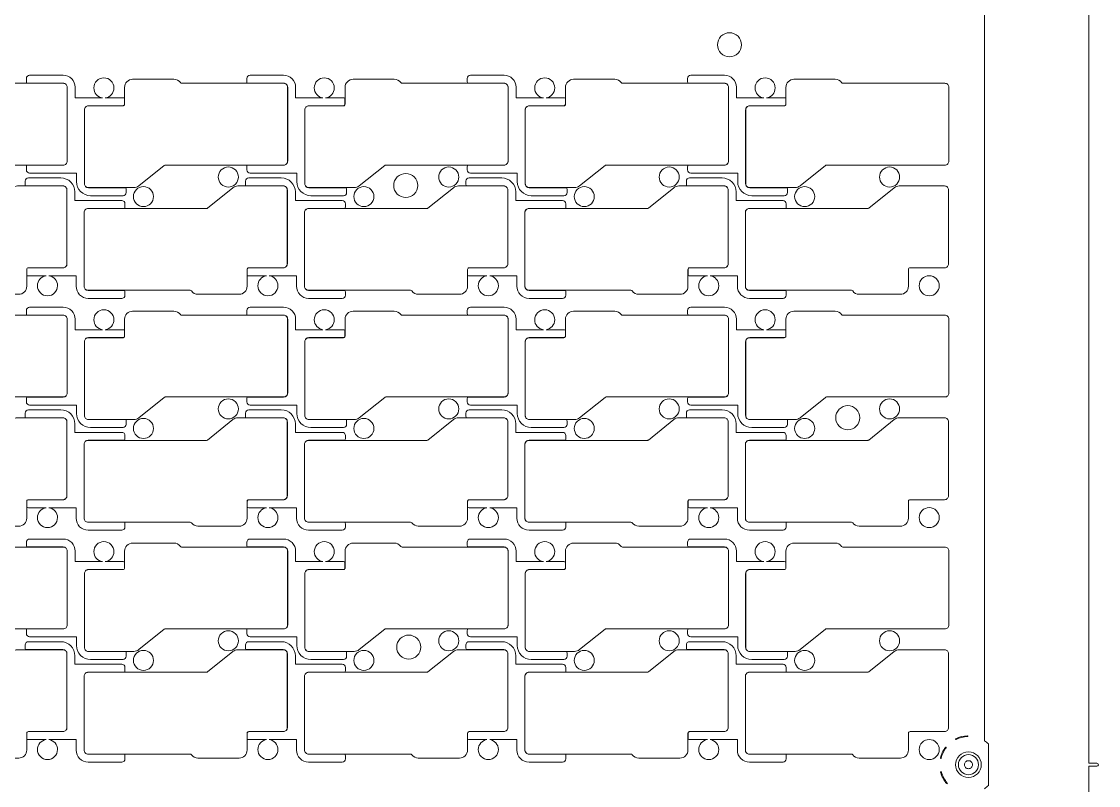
# Model space of a CAD drawing. Extents: x 2541 to 3941, y 2348 to 3338.
# Drawn here: x 3204.6 to 3338.8, y 2906.4 to 3001.7 of the extents above; entities that cross this region are included whole.
import ezdxf

# ---------------------------------------------------------------- set-up
doc = ezdxf.new("R2010")
doc.units = 0
doc.layers.get('0').update_dxf_attribs({"lineweight": 0})

msp = doc.modelspace()

# ---------------------------------------------------------------- linework, layer by layer
at = {"linetype": 'Continuous'}
for points in [[(3324.60194, 2906.01809, 0.044688), (3325.10194, 2906.42105), (3325.10194, 2911.60178, 0.044688), (3324.60194, 2912.00474), (3324.60194, 3056.01809, 0.044688), (3325.10194, 3056.42105), (3325.10194, 3061.60178, 0.044688), (3324.60194, 3062.00474), (3324.60194, 3069.01142), (3324.60194, 3107.51142), (3203.75143, 3107.51142, -0.249514), (3201.10194, 3102.53548), (3201.10194, 3094.11142), (3194.10194, 3094.11142), (3194.10194, 3102.75036, -0.233276), (3191.75143, 3107.51142), (3070.60194, 3107.51142), (3070.60194, 3084.01142)], [(3337.60194, 3107.51142), (3337.60194, 2909.21142), (3338.60194, 2909.21142, -1), (3338.60194, 2908.81142), (3337.60194, 2908.81142), (3337.60194, 2708.51142), (3335.65194, 2708.51142), (3335.65194, 2699.51142), (3337.60194, 2699.51142), (3337.60194, 2684.21142), (3338.60194, 2684.21142, -1), (3338.60194, 2683.81142), (3337.60194, 2683.81142), (3337.60194, 2667.51142), (3324.60194, 2667.51142)], [(3205.19552, 2983.16142), (3205.19552, 2983.56142, -0.124386), (3205.24352, 2983.75142), (3209.78041, 2983.75142, 0.414365), (3210.29028, 2984.26155), (3210.29028, 2993.46142, 0.414366), (3209.78041, 2993.97155), (3205.24352, 2993.97155, -0.124392), (3205.19552, 2994.16155), (3205.19552, 2994.56155, -0.414218), (3205.59552, 2994.96155), (3209.78041, 2994.96155, -0.414364), (3211.28028, 2993.46091), (3211.28028, 2992.15155), (3214.68174, 2992.15155)], [(3214.68174, 2992.15155, -0.375312), (3213.59909, 2993.39073, -0.414215), (3214.84959, 2994.64123, -0.414215), (3216.10009, 2993.39073, -0.375311), (3215.01743, 2992.15155)], [(3232.66552, 2983.16142), (3232.66552, 2983.56142, -0.124386), (3232.71352, 2983.75142), (3237.25041, 2983.75142, 0.414365), (3237.76028, 2984.26155), (3237.76028, 2993.46142, 0.414366), (3237.25041, 2993.97155), (3232.71352, 2993.97155, -0.124392), (3232.66552, 2994.16155), (3232.66552, 2994.56155, -0.414218), (3233.06552, 2994.96155), (3237.25041, 2994.96155, -0.414364), (3238.75028, 2993.46091), (3238.75028, 2992.15155), (3242.15174, 2992.15155)], [(3242.15174, 2992.15155, -0.375312), (3241.06909, 2993.39073, -0.414215), (3242.31959, 2994.64123, -0.414215), (3243.57009, 2993.39073, -0.375311), (3242.48743, 2992.15155)], [(3260.13552, 2983.16142), (3260.13552, 2983.56142, -0.124386), (3260.18352, 2983.75142), (3264.72041, 2983.75142, 0.414365), (3265.23028, 2984.26155), (3265.23028, 2993.46142, 0.414366), (3264.72041, 2993.97155), (3260.18352, 2993.97155, -0.124392), (3260.13552, 2994.16155), (3260.13552, 2994.56155, -0.414218), (3260.53552, 2994.96155), (3264.72041, 2994.96155, -0.414364), (3266.22028, 2993.46091), (3266.22028, 2992.15155), (3269.62174, 2992.15155)], [(3269.62174, 2992.15155, -0.375312), (3268.53909, 2993.39073, -0.414215), (3269.78959, 2994.64123, -0.414215), (3271.04009, 2993.39073, -0.375311), (3269.95743, 2992.15155)], [(3287.60552, 2983.16142), (3287.60552, 2983.56142, -0.124386), (3287.65352, 2983.75142), (3292.19041, 2983.75142, 0.414365), (3292.70028, 2984.26155), (3292.70028, 2993.46142, 0.414366), (3292.19041, 2993.97155), (3287.65352, 2993.97155, -0.124392), (3287.60552, 2994.16155), (3287.60552, 2994.56155, -0.414218), (3288.00552, 2994.96155), (3292.19041, 2994.96155, -0.414364), (3293.69028, 2993.46091), (3293.69028, 2992.15155), (3297.09174, 2992.15155)], [(3297.09174, 2992.15155, -0.375312), (3296.00909, 2993.39073, -0.414215), (3297.25959, 2994.64123, -0.414215), (3298.51009, 2993.39073, -0.375311), (3297.42743, 2992.15155)], [(3215.01743, 2992.15155), (3217.23739, 2992.15155, -0.124388), (3217.42739, 2992.10354), (3217.42739, 2991.35155, -0.414224), (3217.23739, 2991.16155), (3212.93042, 2991.16155, 0.414218), (3212.42029, 2990.65142), (3212.42029, 2981.45154, 0.414217), (3212.93042, 2980.94142), (3217.58939, 2980.94142, -0.124388), (3217.63739, 2980.75142), (3217.63739, 2980.35142, -0.414218), (3217.23739, 2979.95142), (3213.18029, 2979.95142, -0.414215), (3211.43029, 2981.70142), (3211.43029, 2982.76142), (3205.59552, 2982.76142, -0.414218), (3205.19552, 2983.16142)], [(3242.48743, 2992.15155), (3244.70739, 2992.15155, -0.124388), (3244.89739, 2992.10354), (3244.89739, 2991.35155, -0.414224), (3244.70739, 2991.16155), (3240.40042, 2991.16155, 0.414218), (3239.89029, 2990.65142), (3239.89029, 2981.45154, 0.414217), (3240.40042, 2980.94142), (3245.05939, 2980.94142, -0.124388), (3245.10739, 2980.75142), (3245.10739, 2980.35142, -0.414218), (3244.70739, 2979.95142), (3240.65029, 2979.95142, -0.414215), (3238.90029, 2981.70142), (3238.90029, 2982.76142), (3233.06552, 2982.76142, -0.414218), (3232.66552, 2983.16142)], [(3269.95743, 2992.15155), (3272.17739, 2992.15155, -0.124388), (3272.36739, 2992.10354), (3272.36739, 2991.35155, -0.414224), (3272.17739, 2991.16155), (3267.87042, 2991.16155, 0.414218), (3267.36029, 2990.65142), (3267.36029, 2981.45154, 0.414217), (3267.87042, 2980.94142), (3272.52939, 2980.94142, -0.124388), (3272.57739, 2980.75142), (3272.57739, 2980.35142, -0.414218), (3272.17739, 2979.95142), (3268.12029, 2979.95142, -0.414215), (3266.37029, 2981.70142), (3266.37029, 2982.76142), (3260.53552, 2982.76142, -0.414218), (3260.13552, 2983.16142)], [(3297.42743, 2992.15155), (3299.64739, 2992.15155, -0.124388), (3299.83739, 2992.10354), (3299.83739, 2991.35155, -0.414224), (3299.64739, 2991.16155), (3295.34042, 2991.16155, 0.414218), (3294.83029, 2990.65142), (3294.83029, 2981.45154, 0.414217), (3295.34042, 2980.94142), (3299.99939, 2980.94142, -0.124388), (3300.04739, 2980.75142), (3300.04739, 2980.35142, -0.414218), (3299.64739, 2979.95142), (3295.59029, 2979.95142, -0.414215), (3293.84029, 2981.70142), (3293.84029, 2982.76142), (3288.00552, 2982.76142, -0.414218), (3287.60552, 2983.16142)], [(3205.03648, 2981.36142), (3205.03648, 2981.76142, -0.414218), (3205.43648, 2982.16142), (3209.49358, 2982.16142, -0.414215), (3211.24358, 2980.41142), (3211.24358, 2979.35142), (3217.07836, 2979.35142, -0.414218), (3217.47836, 2978.95142), (3217.47836, 2978.55142, -0.124388), (3217.43035, 2978.36142), (3212.89346, 2978.36142, 0.414365), (3212.38359, 2977.85129), (3212.38359, 2968.65142, 0.414366), (3212.89346, 2968.14128), (3217.43035, 2968.14128, -0.124388), (3217.47836, 2967.95128), (3217.47836, 2967.55128, -0.414218), (3217.07836, 2967.15128), (3212.89346, 2967.15128, -0.414364), (3211.39359, 2968.65192), (3211.39359, 2969.96129), (3207.99213, 2969.96129)], [(3207.65644, 2969.96129), (3205.43648, 2969.96129, -0.124386), (3205.24648, 2970.00929), (3205.24648, 2970.76129, -0.414224), (3205.43648, 2970.95129), (3209.74346, 2970.95129, 0.414218), (3210.25358, 2971.46141), (3210.25358, 2980.66129, 0.414217), (3209.74346, 2981.17142), (3205.08448, 2981.17142, -0.124392), (3205.03648, 2981.36142)], [(3232.50648, 2981.36142), (3232.50648, 2981.76142, -0.414218), (3232.90648, 2982.16142), (3236.96358, 2982.16142, -0.414215), (3238.71358, 2980.41142), (3238.71358, 2979.35142), (3244.54836, 2979.35142, -0.414218), (3244.94836, 2978.95142), (3244.94836, 2978.55142, -0.124388), (3244.90035, 2978.36142), (3240.36346, 2978.36142, 0.414365), (3239.85359, 2977.85129), (3239.85359, 2968.65142, 0.414366), (3240.36346, 2968.14128), (3244.90035, 2968.14128, -0.124388), (3244.94836, 2967.95128), (3244.94836, 2967.55128, -0.414218), (3244.54836, 2967.15128), (3240.36346, 2967.15128, -0.414364), (3238.86359, 2968.65192), (3238.86359, 2969.96129), (3235.46213, 2969.96129)], [(3235.12644, 2969.96129), (3232.90648, 2969.96129, -0.124386), (3232.71648, 2970.00929), (3232.71648, 2970.76129, -0.414224), (3232.90648, 2970.95129), (3237.21346, 2970.95129, 0.414218), (3237.72358, 2971.46141), (3237.72358, 2980.66129, 0.414217), (3237.21346, 2981.17142), (3232.55448, 2981.17142, -0.124392), (3232.50648, 2981.36142)], [(3259.97648, 2981.36142), (3259.97648, 2981.76142, -0.414218), (3260.37648, 2982.16142), (3264.43358, 2982.16142, -0.414215), (3266.18358, 2980.41142), (3266.18358, 2979.35142), (3272.01836, 2979.35142, -0.414218), (3272.41836, 2978.95142), (3272.41836, 2978.55142, -0.124388), (3272.37035, 2978.36142), (3267.83346, 2978.36142, 0.414365), (3267.32359, 2977.85129), (3267.32359, 2968.65142, 0.414366), (3267.83346, 2968.14128), (3272.37035, 2968.14128, -0.124388), (3272.41836, 2967.95128), (3272.41836, 2967.55128, -0.414218), (3272.01836, 2967.15128), (3267.83346, 2967.15128, -0.414364), (3266.33359, 2968.65192), (3266.33359, 2969.96129), (3262.93213, 2969.96129)], [(3262.59644, 2969.96129), (3260.37648, 2969.96129, -0.124386), (3260.18648, 2970.00929), (3260.18648, 2970.76129, -0.414224), (3260.37648, 2970.95129), (3264.68346, 2970.95129, 0.414218), (3265.19358, 2971.46141), (3265.19358, 2980.66129, 0.414217), (3264.68346, 2981.17142), (3260.02448, 2981.17142, -0.124392), (3259.97648, 2981.36142)], [(3287.44648, 2981.36142), (3287.44648, 2981.76142, -0.414218), (3287.84648, 2982.16142), (3291.90358, 2982.16142, -0.414215), (3293.65358, 2980.41142), (3293.65358, 2979.35142), (3299.48836, 2979.35142, -0.414218), (3299.88836, 2978.95142), (3299.88836, 2978.55142, -0.124388), (3299.84035, 2978.36142), (3295.30346, 2978.36142, 0.414365), (3294.79359, 2977.85129), (3294.79359, 2968.65142, 0.414366), (3295.30346, 2968.14128), (3299.84035, 2968.14128, -0.124388), (3299.88836, 2967.95128), (3299.88836, 2967.55128, -0.414218), (3299.48836, 2967.15128), (3295.30346, 2967.15128, -0.414364), (3293.80359, 2968.65192), (3293.80359, 2969.96129), (3290.40213, 2969.96129)], [(3290.06644, 2969.96129), (3287.84648, 2969.96129, -0.124386), (3287.65648, 2970.00929), (3287.65648, 2970.76129, -0.414224), (3287.84648, 2970.95129), (3292.15346, 2970.95129, 0.414218), (3292.66358, 2971.46141), (3292.66358, 2980.66129, 0.414217), (3292.15346, 2981.17142), (3287.49448, 2981.17142, -0.124392), (3287.44648, 2981.36142)], [(3207.99213, 2969.96129, -0.375312), (3209.07479, 2968.7221, -0.414215), (3207.82429, 2967.4716, -0.414215), (3206.57379, 2968.7221, -0.375311), (3207.65644, 2969.96129)], [(3235.46213, 2969.96129, -0.375312), (3236.54479, 2968.7221, -0.414215), (3235.29429, 2967.4716, -0.414215), (3234.04379, 2968.7221, -0.375311), (3235.12644, 2969.96129)], [(3262.93213, 2969.96129, -0.375312), (3264.01479, 2968.7221, -0.414215), (3262.76429, 2967.4716, -0.414215), (3261.51379, 2968.7221, -0.375311), (3262.59644, 2969.96129)], [(3290.40213, 2969.96129, -0.375312), (3291.48479, 2968.7221, -0.414215), (3290.23429, 2967.4716, -0.414215), (3288.98379, 2968.7221, -0.375311), (3290.06644, 2969.96129)], [(3205.19552, 2954.25142), (3205.19552, 2954.65142, -0.124386), (3205.24352, 2954.84142), (3209.78041, 2954.84142, 0.414365), (3210.29028, 2955.35155), (3210.29028, 2964.55142, 0.414366), (3209.78041, 2965.06155), (3205.24352, 2965.06155, -0.124392), (3205.19552, 2965.25155), (3205.19552, 2965.65155, -0.414218), (3205.59552, 2966.05155), (3209.78041, 2966.05155, -0.414364), (3211.28028, 2964.55091), (3211.28028, 2963.24155), (3214.68174, 2963.24155)], [(3214.68174, 2963.24155, -0.375312), (3213.59909, 2964.48073, -0.414215), (3214.84959, 2965.73123, -0.414215), (3216.10009, 2964.48073, -0.375311), (3215.01743, 2963.24155)], [(3232.66552, 2954.25142), (3232.66552, 2954.65142, -0.124386), (3232.71352, 2954.84142), (3237.25041, 2954.84142, 0.414365), (3237.76028, 2955.35155), (3237.76028, 2964.55142, 0.414366), (3237.25041, 2965.06155), (3232.71352, 2965.06155, -0.124392), (3232.66552, 2965.25155), (3232.66552, 2965.65155, -0.414218), (3233.06552, 2966.05155), (3237.25041, 2966.05155, -0.414364), (3238.75028, 2964.55091), (3238.75028, 2963.24155), (3242.15174, 2963.24155)], [(3242.15174, 2963.24155, -0.375312), (3241.06909, 2964.48073, -0.414215), (3242.31959, 2965.73123, -0.414215), (3243.57009, 2964.48073, -0.375311), (3242.48743, 2963.24155)], [(3260.13552, 2954.25142), (3260.13552, 2954.65142, -0.124386), (3260.18352, 2954.84142), (3264.72041, 2954.84142, 0.414365), (3265.23028, 2955.35155), (3265.23028, 2964.55142, 0.414366), (3264.72041, 2965.06155), (3260.18352, 2965.06155, -0.124392), (3260.13552, 2965.25155), (3260.13552, 2965.65155, -0.414218), (3260.53552, 2966.05155), (3264.72041, 2966.05155, -0.414364), (3266.22028, 2964.55091), (3266.22028, 2963.24155), (3269.62174, 2963.24155)], [(3269.62174, 2963.24155, -0.375312), (3268.53909, 2964.48073, -0.414215), (3269.78959, 2965.73123, -0.414215), (3271.04009, 2964.48073, -0.375311), (3269.95743, 2963.24155)], [(3287.60552, 2954.25142), (3287.60552, 2954.65142, -0.124386), (3287.65352, 2954.84142), (3292.19041, 2954.84142, 0.414365), (3292.70028, 2955.35155), (3292.70028, 2964.55142, 0.414366), (3292.19041, 2965.06155), (3287.65352, 2965.06155, -0.124392), (3287.60552, 2965.25155), (3287.60552, 2965.65155, -0.414218), (3288.00552, 2966.05155), (3292.19041, 2966.05155, -0.414364), (3293.69028, 2964.55091), (3293.69028, 2963.24155), (3297.09174, 2963.24155)], [(3297.09174, 2963.24155, -0.375312), (3296.00909, 2964.48073, -0.414215), (3297.25959, 2965.73123, -0.414215), (3298.51009, 2964.48073, -0.375311), (3297.42743, 2963.24155)], [(3215.01743, 2963.24155), (3217.23739, 2963.24155, -0.124388), (3217.42739, 2963.19354), (3217.42739, 2962.44155, -0.414224), (3217.23739, 2962.25155), (3212.93042, 2962.25155, 0.414218), (3212.42029, 2961.74142), (3212.42029, 2952.54154, 0.414217), (3212.93042, 2952.03142), (3217.58939, 2952.03142, -0.124388), (3217.63739, 2951.84142), (3217.63739, 2951.44142, -0.414218), (3217.23739, 2951.04142), (3213.18029, 2951.04142, -0.414215), (3211.43029, 2952.79142), (3211.43029, 2953.85142), (3205.59552, 2953.85142, -0.414218), (3205.19552, 2954.25142)], [(3242.48743, 2963.24155), (3244.70739, 2963.24155, -0.124388), (3244.89739, 2963.19354), (3244.89739, 2962.44155, -0.414224), (3244.70739, 2962.25155), (3240.40042, 2962.25155, 0.414218), (3239.89029, 2961.74142), (3239.89029, 2952.54154, 0.414217), (3240.40042, 2952.03142), (3245.05939, 2952.03142, -0.124388), (3245.10739, 2951.84142), (3245.10739, 2951.44142, -0.414218), (3244.70739, 2951.04142), (3240.65029, 2951.04142, -0.414215), (3238.90029, 2952.79142), (3238.90029, 2953.85142), (3233.06552, 2953.85142, -0.414218), (3232.66552, 2954.25142)], [(3269.95743, 2963.24155), (3272.17739, 2963.24155, -0.124388), (3272.36739, 2963.19354), (3272.36739, 2962.44155, -0.414224), (3272.17739, 2962.25155), (3267.87042, 2962.25155, 0.414218), (3267.36029, 2961.74142), (3267.36029, 2952.54154, 0.414217), (3267.87042, 2952.03142), (3272.52939, 2952.03142, -0.124388), (3272.57739, 2951.84142), (3272.57739, 2951.44142, -0.414218), (3272.17739, 2951.04142), (3268.12029, 2951.04142, -0.414215), (3266.37029, 2952.79142), (3266.37029, 2953.85142), (3260.53552, 2953.85142, -0.414218), (3260.13552, 2954.25142)], [(3297.42743, 2963.24155), (3299.64739, 2963.24155, -0.124388), (3299.83739, 2963.19354), (3299.83739, 2962.44155, -0.414224), (3299.64739, 2962.25155), (3295.34042, 2962.25155, 0.414218), (3294.83029, 2961.74142), (3294.83029, 2952.54154, 0.414217), (3295.34042, 2952.03142), (3299.99939, 2952.03142, -0.124388), (3300.04739, 2951.84142), (3300.04739, 2951.44142, -0.414218), (3299.64739, 2951.04142), (3295.59029, 2951.04142, -0.414215), (3293.84029, 2952.79142), (3293.84029, 2953.85142), (3288.00552, 2953.85142, -0.414218), (3287.60552, 2954.25142)], [(3205.03648, 2952.45142), (3205.03648, 2952.85142, -0.414218), (3205.43648, 2953.25142), (3209.49358, 2953.25142, -0.414215), (3211.24358, 2951.50142), (3211.24358, 2950.44142), (3217.07836, 2950.44142, -0.414218), (3217.47836, 2950.04142), (3217.47836, 2949.64142, -0.124388), (3217.43035, 2949.45142), (3212.89346, 2949.45142, 0.414365), (3212.38359, 2948.94129), (3212.38359, 2939.74142, 0.414366), (3212.89346, 2939.23128), (3217.43035, 2939.23128, -0.124388), (3217.47836, 2939.04128), (3217.47836, 2938.64128, -0.414218), (3217.07836, 2938.24128), (3212.89346, 2938.24128, -0.414364), (3211.39359, 2939.74192), (3211.39359, 2941.05129), (3207.99213, 2941.05129)], [(3232.50648, 2952.45142), (3232.50648, 2952.85142, -0.414218), (3232.90648, 2953.25142), (3236.96358, 2953.25142, -0.414215), (3238.71358, 2951.50142), (3238.71358, 2950.44142), (3244.54836, 2950.44142, -0.414218), (3244.94836, 2950.04142), (3244.94836, 2949.64142, -0.124388), (3244.90035, 2949.45142), (3240.36346, 2949.45142, 0.414365), (3239.85359, 2948.94129), (3239.85359, 2939.74142, 0.414366), (3240.36346, 2939.23128), (3244.90035, 2939.23128, -0.124388), (3244.94836, 2939.04128), (3244.94836, 2938.64128, -0.414218), (3244.54836, 2938.24128), (3240.36346, 2938.24128, -0.414364), (3238.86359, 2939.74192), (3238.86359, 2941.05129), (3235.46213, 2941.05129)], [(3259.97648, 2952.45142), (3259.97648, 2952.85142, -0.414218), (3260.37648, 2953.25142), (3264.43358, 2953.25142, -0.414215), (3266.18358, 2951.50142), (3266.18358, 2950.44142), (3272.01836, 2950.44142, -0.414218), (3272.41836, 2950.04142), (3272.41836, 2949.64142, -0.124388), (3272.37035, 2949.45142), (3267.83346, 2949.45142, 0.414365), (3267.32359, 2948.94129), (3267.32359, 2939.74142, 0.414366), (3267.83346, 2939.23128), (3272.37035, 2939.23128, -0.124388), (3272.41836, 2939.04128), (3272.41836, 2938.64128, -0.414218), (3272.01836, 2938.24128), (3267.83346, 2938.24128, -0.414364), (3266.33359, 2939.74192), (3266.33359, 2941.05129), (3262.93213, 2941.05129)], [(3287.44648, 2952.45142), (3287.44648, 2952.85142, -0.414218), (3287.84648, 2953.25142), (3291.90358, 2953.25142, -0.414215), (3293.65358, 2951.50142), (3293.65358, 2950.44142), (3299.48836, 2950.44142, -0.414218), (3299.88836, 2950.04142), (3299.88836, 2949.64142, -0.124388), (3299.84035, 2949.45142), (3295.30346, 2949.45142, 0.414365), (3294.79359, 2948.94129), (3294.79359, 2939.74142, 0.414366), (3295.30346, 2939.23128), (3299.84035, 2939.23128, -0.124388), (3299.88836, 2939.04128), (3299.88836, 2938.64128, -0.414218), (3299.48836, 2938.24128), (3295.30346, 2938.24128, -0.414364), (3293.80359, 2939.74192), (3293.80359, 2941.05129), (3290.40213, 2941.05129)], [(3207.65644, 2941.05129), (3205.43648, 2941.05129, -0.124386), (3205.24648, 2941.09929), (3205.24648, 2941.85129, -0.414224), (3205.43648, 2942.04129), (3209.74346, 2942.04129, 0.414218), (3210.25358, 2942.55141), (3210.25358, 2951.75129, 0.414217), (3209.74346, 2952.26142), (3205.08448, 2952.26142, -0.124392), (3205.03648, 2952.45142)], [(3235.12644, 2941.05129), (3232.90648, 2941.05129, -0.124386), (3232.71648, 2941.09929), (3232.71648, 2941.85129, -0.414224), (3232.90648, 2942.04129), (3237.21346, 2942.04129, 0.414218), (3237.72358, 2942.55141), (3237.72358, 2951.75129, 0.414217), (3237.21346, 2952.26142), (3232.55448, 2952.26142, -0.124392), (3232.50648, 2952.45142)], [(3262.59644, 2941.05129), (3260.37648, 2941.05129, -0.124386), (3260.18648, 2941.09929), (3260.18648, 2941.85129, -0.414224), (3260.37648, 2942.04129), (3264.68346, 2942.04129, 0.414218), (3265.19358, 2942.55141), (3265.19358, 2951.75129, 0.414217), (3264.68346, 2952.26142), (3260.02448, 2952.26142, -0.124392), (3259.97648, 2952.45142)], [(3290.06644, 2941.05129), (3287.84648, 2941.05129, -0.124386), (3287.65648, 2941.09929), (3287.65648, 2941.85129, -0.414224), (3287.84648, 2942.04129), (3292.15346, 2942.04129, 0.414218), (3292.66358, 2942.55141), (3292.66358, 2951.75129, 0.414217), (3292.15346, 2952.26142), (3287.49448, 2952.26142, -0.124392), (3287.44648, 2952.45142)], [(3207.99213, 2941.05129, -0.375312), (3209.07479, 2939.8121, -0.414215), (3207.82429, 2938.5616, -0.414215), (3206.57379, 2939.8121, -0.375311), (3207.65644, 2941.05129)], [(3235.46213, 2941.05129, -0.375312), (3236.54479, 2939.8121, -0.414215), (3235.29429, 2938.5616, -0.414215), (3234.04379, 2939.8121, -0.375311), (3235.12644, 2941.05129)], [(3262.93213, 2941.05129, -0.375312), (3264.01479, 2939.8121, -0.414215), (3262.76429, 2938.5616, -0.414215), (3261.51379, 2939.8121, -0.375311), (3262.59644, 2941.05129)], [(3290.40213, 2941.05129, -0.375312), (3291.48479, 2939.8121, -0.414215), (3290.23429, 2938.5616, -0.414215), (3288.98379, 2939.8121, -0.375311), (3290.06644, 2941.05129)], [(3205.19552, 2925.34142), (3205.19552, 2925.74142, -0.124386), (3205.24352, 2925.93142), (3209.78041, 2925.93142, 0.414365), (3210.29028, 2926.44155), (3210.29028, 2935.64142, 0.414366), (3209.78041, 2936.15155), (3205.24352, 2936.15155, -0.124392), (3205.19552, 2936.34155), (3205.19552, 2936.74155, -0.414218), (3205.59552, 2937.14155), (3209.78041, 2937.14155, -0.414364), (3211.28028, 2935.64091), (3211.28028, 2934.33155), (3214.68174, 2934.33155)], [(3214.68174, 2934.33155, -0.375312), (3213.59909, 2935.57073, -0.414215), (3214.84959, 2936.82123, -0.414215), (3216.10009, 2935.57073, -0.375311), (3215.01743, 2934.33155)], [(3232.66552, 2925.34142), (3232.66552, 2925.74142, -0.124386), (3232.71352, 2925.93142), (3237.25041, 2925.93142, 0.414365), (3237.76028, 2926.44155), (3237.76028, 2935.64142, 0.414366), (3237.25041, 2936.15155), (3232.71352, 2936.15155, -0.124392), (3232.66552, 2936.34155), (3232.66552, 2936.74155, -0.414218), (3233.06552, 2937.14155), (3237.25041, 2937.14155, -0.414364), (3238.75028, 2935.64091), (3238.75028, 2934.33155), (3242.15174, 2934.33155)], [(3242.15174, 2934.33155, -0.375312), (3241.06909, 2935.57073, -0.414215), (3242.31959, 2936.82123, -0.414215), (3243.57009, 2935.57073, -0.375311), (3242.48743, 2934.33155)], [(3260.13552, 2925.34142), (3260.13552, 2925.74142, -0.124386), (3260.18352, 2925.93142), (3264.72041, 2925.93142, 0.414365), (3265.23028, 2926.44155), (3265.23028, 2935.64142, 0.414366), (3264.72041, 2936.15155), (3260.18352, 2936.15155, -0.124392), (3260.13552, 2936.34155), (3260.13552, 2936.74155, -0.414218), (3260.53552, 2937.14155), (3264.72041, 2937.14155, -0.414364), (3266.22028, 2935.64091), (3266.22028, 2934.33155), (3269.62174, 2934.33155)], [(3269.62174, 2934.33155, -0.375312), (3268.53909, 2935.57073, -0.414215), (3269.78959, 2936.82123, -0.414215), (3271.04009, 2935.57073, -0.375311), (3269.95743, 2934.33155)], [(3287.60552, 2925.34142), (3287.60552, 2925.74142, -0.124386), (3287.65352, 2925.93142), (3292.19041, 2925.93142, 0.414365), (3292.70028, 2926.44155), (3292.70028, 2935.64142, 0.414366), (3292.19041, 2936.15155), (3287.65352, 2936.15155, -0.124392), (3287.60552, 2936.34155), (3287.60552, 2936.74155, -0.414218), (3288.00552, 2937.14155), (3292.19041, 2937.14155, -0.414364), (3293.69028, 2935.64091), (3293.69028, 2934.33155), (3297.09174, 2934.33155)], [(3297.09174, 2934.33155, -0.375312), (3296.00909, 2935.57073, -0.414215), (3297.25959, 2936.82123, -0.414215), (3298.51009, 2935.57073, -0.375311), (3297.42743, 2934.33155)], [(3215.01743, 2934.33155), (3217.23739, 2934.33155, -0.124388), (3217.42739, 2934.28354), (3217.42739, 2933.53155, -0.414224), (3217.23739, 2933.34155), (3212.93042, 2933.34155, 0.414218), (3212.42029, 2932.83142), (3212.42029, 2923.63154, 0.414217), (3212.93042, 2923.12142), (3217.58939, 2923.12142, -0.124388), (3217.63739, 2922.93142), (3217.63739, 2922.53142, -0.414218), (3217.23739, 2922.13142), (3213.18029, 2922.13142, -0.414215), (3211.43029, 2923.88142), (3211.43029, 2924.94142), (3205.59552, 2924.94142, -0.414218), (3205.19552, 2925.34142)], [(3242.48743, 2934.33155), (3244.70739, 2934.33155, -0.124388), (3244.89739, 2934.28354), (3244.89739, 2933.53155, -0.414224), (3244.70739, 2933.34155), (3240.40042, 2933.34155, 0.414218), (3239.89029, 2932.83142), (3239.89029, 2923.63154, 0.414217), (3240.40042, 2923.12142), (3245.05939, 2923.12142, -0.124388), (3245.10739, 2922.93142), (3245.10739, 2922.53142, -0.414218), (3244.70739, 2922.13142), (3240.65029, 2922.13142, -0.414215), (3238.90029, 2923.88142), (3238.90029, 2924.94142), (3233.06552, 2924.94142, -0.414218), (3232.66552, 2925.34142)], [(3269.95743, 2934.33155), (3272.17739, 2934.33155, -0.124388), (3272.36739, 2934.28354), (3272.36739, 2933.53155, -0.414224), (3272.17739, 2933.34155), (3267.87042, 2933.34155, 0.414218), (3267.36029, 2932.83142), (3267.36029, 2923.63154, 0.414217), (3267.87042, 2923.12142), (3272.52939, 2923.12142, -0.124388), (3272.57739, 2922.93142), (3272.57739, 2922.53142, -0.414218), (3272.17739, 2922.13142), (3268.12029, 2922.13142, -0.414215), (3266.37029, 2923.88142), (3266.37029, 2924.94142), (3260.53552, 2924.94142, -0.414218), (3260.13552, 2925.34142)], [(3297.42743, 2934.33155), (3299.64739, 2934.33155, -0.124388), (3299.83739, 2934.28354), (3299.83739, 2933.53155, -0.414224), (3299.64739, 2933.34155), (3295.34042, 2933.34155, 0.414218), (3294.83029, 2932.83142), (3294.83029, 2923.63154, 0.414217), (3295.34042, 2923.12142), (3299.99939, 2923.12142, -0.124388), (3300.04739, 2922.93142), (3300.04739, 2922.53142, -0.414218), (3299.64739, 2922.13142), (3295.59029, 2922.13142, -0.414215), (3293.84029, 2923.88142), (3293.84029, 2924.94142), (3288.00552, 2924.94142, -0.414218), (3287.60552, 2925.34142)], [(3205.03648, 2923.54142), (3205.03648, 2923.94142, -0.414218), (3205.43648, 2924.34142), (3209.49358, 2924.34142, -0.414215), (3211.24358, 2922.59142), (3211.24358, 2921.53142), (3217.07836, 2921.53142, -0.414218), (3217.47836, 2921.13142), (3217.47836, 2920.73142, -0.124388), (3217.43035, 2920.54142), (3212.89346, 2920.54142, 0.414365), (3212.38359, 2920.03129), (3212.38359, 2910.83142, 0.414366), (3212.89346, 2910.32128), (3217.43035, 2910.32128, -0.124388), (3217.47836, 2910.13128), (3217.47836, 2909.73128, -0.414218), (3217.07836, 2909.33128), (3212.89346, 2909.33128, -0.414364), (3211.39359, 2910.83192), (3211.39359, 2912.14129), (3207.99213, 2912.14129)], [(3207.65644, 2912.14129), (3205.43648, 2912.14129, -0.124386), (3205.24648, 2912.18929), (3205.24648, 2912.94129, -0.414224), (3205.43648, 2913.13129), (3209.74346, 2913.13129, 0.414218), (3210.25358, 2913.64141), (3210.25358, 2922.84129, 0.414217), (3209.74346, 2923.35142), (3205.08448, 2923.35142, -0.124392), (3205.03648, 2923.54142)], [(3232.50648, 2923.54142), (3232.50648, 2923.94142, -0.414218), (3232.90648, 2924.34142), (3236.96358, 2924.34142, -0.414215), (3238.71358, 2922.59142), (3238.71358, 2921.53142), (3244.54836, 2921.53142, -0.414218), (3244.94836, 2921.13142), (3244.94836, 2920.73142, -0.124388), (3244.90035, 2920.54142), (3240.36346, 2920.54142, 0.414365), (3239.85359, 2920.03129), (3239.85359, 2910.83142, 0.414366), (3240.36346, 2910.32128), (3244.90035, 2910.32128, -0.124388), (3244.94836, 2910.13128), (3244.94836, 2909.73128, -0.414218), (3244.54836, 2909.33128), (3240.36346, 2909.33128, -0.414364), (3238.86359, 2910.83192), (3238.86359, 2912.14129), (3235.46213, 2912.14129)], [(3235.12644, 2912.14129), (3232.90648, 2912.14129, -0.124386), (3232.71648, 2912.18929), (3232.71648, 2912.94129, -0.414224), (3232.90648, 2913.13129), (3237.21346, 2913.13129, 0.414218), (3237.72358, 2913.64141), (3237.72358, 2922.84129, 0.414217), (3237.21346, 2923.35142), (3232.55448, 2923.35142, -0.124392), (3232.50648, 2923.54142)], [(3259.97648, 2923.54142), (3259.97648, 2923.94142, -0.414218), (3260.37648, 2924.34142), (3264.43358, 2924.34142, -0.414215), (3266.18358, 2922.59142), (3266.18358, 2921.53142), (3272.01836, 2921.53142, -0.414218), (3272.41836, 2921.13142), (3272.41836, 2920.73142, -0.124388), (3272.37035, 2920.54142), (3267.83346, 2920.54142, 0.414365), (3267.32359, 2920.03129), (3267.32359, 2910.83142, 0.414366), (3267.83346, 2910.32128), (3272.37035, 2910.32128, -0.124388), (3272.41836, 2910.13128), (3272.41836, 2909.73128, -0.414218), (3272.01836, 2909.33128), (3267.83346, 2909.33128, -0.414364), (3266.33359, 2910.83192), (3266.33359, 2912.14129), (3262.93213, 2912.14129)], [(3262.59644, 2912.14129), (3260.37648, 2912.14129, -0.124386), (3260.18648, 2912.18929), (3260.18648, 2912.94129, -0.414224), (3260.37648, 2913.13129), (3264.68346, 2913.13129, 0.414218), (3265.19358, 2913.64141), (3265.19358, 2922.84129, 0.414217), (3264.68346, 2923.35142), (3260.02448, 2923.35142, -0.124392), (3259.97648, 2923.54142)], [(3287.44648, 2923.54142), (3287.44648, 2923.94142, -0.414218), (3287.84648, 2924.34142), (3291.90358, 2924.34142, -0.414215), (3293.65358, 2922.59142), (3293.65358, 2921.53142), (3299.48836, 2921.53142, -0.414218), (3299.88836, 2921.13142), (3299.88836, 2920.73142, -0.124388), (3299.84035, 2920.54142), (3295.30346, 2920.54142, 0.414365), (3294.79359, 2920.03129), (3294.79359, 2910.83142, 0.414366), (3295.30346, 2910.32128), (3299.84035, 2910.32128, -0.124388), (3299.88836, 2910.13128), (3299.88836, 2909.73128, -0.414218), (3299.48836, 2909.33128), (3295.30346, 2909.33128, -0.414364), (3293.80359, 2910.83192), (3293.80359, 2912.14129), (3290.40213, 2912.14129)], [(3290.06644, 2912.14129), (3287.84648, 2912.14129, -0.124386), (3287.65648, 2912.18929), (3287.65648, 2912.94129, -0.414224), (3287.84648, 2913.13129), (3292.15346, 2913.13129, 0.414218), (3292.66358, 2913.64141), (3292.66358, 2922.84129, 0.414217), (3292.15346, 2923.35142), (3287.49448, 2923.35142, -0.124392), (3287.44648, 2923.54142)], [(3322.48925, 2912.60965, -1), (3322.49238, 2912.5097, 0.105767), (3321.07075, 2912.15871, -1), (3321.027, 2912.24863)], [(3207.99213, 2912.14129, -0.375312), (3209.07479, 2910.9021, -0.414215), (3207.82429, 2909.6516, -0.414215), (3206.57379, 2910.9021, -0.375311), (3207.65644, 2912.14129)], [(3235.46213, 2912.14129, -0.375312), (3236.54479, 2910.9021, -0.414215), (3235.29429, 2909.6516, -0.414215), (3234.04379, 2910.9021, -0.375311), (3235.12644, 2912.14129)], [(3262.93213, 2912.14129, -0.375312), (3264.01479, 2910.9021, -0.414215), (3262.76429, 2909.6516, -0.414215), (3261.51379, 2910.9021, -0.375311), (3262.59644, 2912.14129)], [(3290.40213, 2912.14129, -0.375312), (3291.48479, 2910.9021, -0.414215), (3290.23429, 2909.6516, -0.414215), (3288.98379, 2910.9021, -0.375311), (3290.06644, 2912.14129)], [(3319.72382, 2911.17393, -1), (3319.80377, 2911.11386, 0.102768), (3319.19793, 2909.8255, -1), (3319.10067, 2909.84876)], [(3319.12916, 2908.06285, -1), (3319.22562, 2908.0892, 0.112739), (3319.9607, 2906.71493, -1), (3319.88523, 2906.64931)]]:
    msp.add_lwpolyline(points, format="xyb", dxfattribs=at)
for points in [[(3291.31946, 2998.7627, -0.414215), (3292.81946, 3000.2627, -0.414215), (3294.31946, 2998.7627, -0.414215), (3292.81946, 2997.2627, -0.414215)], [(3184.96029, 2981.45154), (3184.96029, 2990.65142, -0.414219), (3185.46042, 2991.15155), (3189.76739, 2991.15155, 0.414223), (3189.96739, 2991.35155), (3189.96739, 2993.45634, -0.414215), (3190.96739, 2994.45634), (3196.10429, 2994.45634, -0.24029), (3196.91392, 2994.04374, 0.240069), (3197.07536, 2993.96155), (3209.78041, 2993.96155, -0.414366), (3210.28028, 2993.46142), (3210.28028, 2984.26154, -0.414365), (3209.78041, 2983.76142), (3195.03088, 2983.76142, 0.170771), (3194.90567, 2983.71738), (3191.73472, 2981.17163, -0.170765), (3191.10862, 2980.95142), (3185.46042, 2980.95142, -0.414218)], [(3212.43029, 2981.45154), (3212.43029, 2990.65142, -0.414219), (3212.93042, 2991.15155), (3217.23739, 2991.15155, 0.414223), (3217.43739, 2991.35155), (3217.43739, 2993.45634, -0.414215), (3218.43739, 2994.45634), (3223.57429, 2994.45634, -0.24029), (3224.38392, 2994.04374, 0.240069), (3224.54536, 2993.96155), (3237.25041, 2993.96155, -0.414366), (3237.75028, 2993.46142), (3237.75028, 2984.26154, -0.414365), (3237.25041, 2983.76142), (3222.50088, 2983.76142, 0.170771), (3222.37567, 2983.71738), (3219.20472, 2981.17163, -0.170765), (3218.57862, 2980.95142), (3212.93042, 2980.95142, -0.414218)], [(3239.90029, 2981.45154), (3239.90029, 2990.65142, -0.414219), (3240.40042, 2991.15155), (3244.70739, 2991.15155, 0.414223), (3244.90739, 2991.35155), (3244.90739, 2993.45634, -0.414215), (3245.90739, 2994.45634), (3251.04429, 2994.45634, -0.24029), (3251.85392, 2994.04374, 0.240069), (3252.01536, 2993.96155), (3264.72041, 2993.96155, -0.414366), (3265.22028, 2993.46142), (3265.22028, 2984.26154, -0.414365), (3264.72041, 2983.76142), (3249.97088, 2983.76142, 0.170771), (3249.84567, 2983.71738), (3246.67472, 2981.17163, -0.170765), (3246.04862, 2980.95142), (3240.40042, 2980.95142, -0.414218)], [(3267.37029, 2981.45154), (3267.37029, 2990.65142, -0.414219), (3267.87042, 2991.15155), (3272.17739, 2991.15155, 0.414223), (3272.37739, 2991.35155), (3272.37739, 2993.45634, -0.414215), (3273.37739, 2994.45634), (3278.51429, 2994.45634, -0.24029), (3279.32392, 2994.04374, 0.240069), (3279.48536, 2993.96155), (3292.19041, 2993.96155, -0.414366), (3292.69028, 2993.46142), (3292.69028, 2984.26154, -0.414365), (3292.19041, 2983.76142), (3277.44088, 2983.76142, 0.170771), (3277.31567, 2983.71738), (3274.14472, 2981.17163, -0.170765), (3273.51862, 2980.95142), (3267.87042, 2980.95142, -0.414218)], [(3294.84029, 2981.45154), (3294.84029, 2990.65142, -0.414219), (3295.34042, 2991.15155), (3299.64739, 2991.15155, 0.414223), (3299.84739, 2991.35155), (3299.84739, 2993.45634, -0.414215), (3300.84739, 2994.45634), (3305.98429, 2994.45634, -0.24029), (3306.79392, 2994.04374, 0.240069), (3306.95536, 2993.96155), (3319.66041, 2993.96155, -0.414366), (3320.16028, 2993.46142), (3320.16028, 2984.26154, -0.414365), (3319.66041, 2983.76142), (3304.91088, 2983.76142, 0.170771), (3304.78567, 2983.71738), (3301.61472, 2981.17163, -0.170765), (3300.98862, 2980.95142), (3295.34042, 2980.95142, -0.414218)], [(3229.1117, 2982.27753, -0.414215), (3230.3622, 2983.52803, -0.414215), (3231.6127, 2982.27753, -0.414215), (3230.3622, 2981.02703, -0.414215)], [(3250.97012, 2981.21951, -0.414215), (3252.47012, 2982.71951, -0.414215), (3253.97012, 2981.21951, -0.414215), (3252.47012, 2979.71951, -0.414215)], [(3256.5817, 2982.27753, -0.414215), (3257.8322, 2983.52803, -0.414215), (3259.0827, 2982.27753, -0.414215), (3257.8322, 2981.02703, -0.414215)], [(3284.0517, 2982.27753, -0.414215), (3285.3022, 2983.52803, -0.414215), (3286.5527, 2982.27753, -0.414215), (3285.3022, 2981.02703, -0.414215)], [(3311.5217, 2982.27753, -0.414215), (3312.7722, 2983.52803, -0.414215), (3314.0227, 2982.27753, -0.414215), (3312.7722, 2981.02703, -0.414215)], [(3184.92359, 2968.65141), (3184.92359, 2977.85129, -0.414365), (3185.42346, 2978.35142), (3200.17299, 2978.35142, 0.170771), (3200.2982, 2978.39545), (3203.46915, 2980.9412, -0.170765), (3204.09525, 2981.16142), (3209.74346, 2981.16142, -0.414218), (3210.24358, 2980.66129), (3210.24358, 2971.46141, -0.414219), (3209.74346, 2970.96129), (3205.43648, 2970.96129, 0.414223), (3205.23648, 2970.76129), (3205.23648, 2968.65649, -0.414215), (3204.23648, 2967.65649), (3199.09959, 2967.65649, -0.24029), (3198.28995, 2968.06909, 0.240069), (3198.12851, 2968.15128), (3185.42346, 2968.15128, -0.414366)], [(3212.39359, 2968.65141), (3212.39359, 2977.85129, -0.414365), (3212.89346, 2978.35142), (3227.64299, 2978.35142, 0.170771), (3227.7682, 2978.39545), (3230.93915, 2980.9412, -0.170765), (3231.56525, 2981.16142), (3237.21346, 2981.16142, -0.414218), (3237.71358, 2980.66129), (3237.71358, 2971.46141, -0.414219), (3237.21346, 2970.96129), (3232.90648, 2970.96129, 0.414223), (3232.70648, 2970.76129), (3232.70648, 2968.65649, -0.414215), (3231.70648, 2967.65649), (3226.56959, 2967.65649, -0.24029), (3225.75995, 2968.06909, 0.240069), (3225.59851, 2968.15128), (3212.89346, 2968.15128, -0.414366)], [(3218.53117, 2979.8353, -0.414215), (3219.78167, 2981.0858, -0.414215), (3221.03217, 2979.8353, -0.414215), (3219.78167, 2978.5848, -0.414215)], [(3239.86359, 2968.65141), (3239.86359, 2977.85129, -0.414365), (3240.36346, 2978.35142), (3255.11299, 2978.35142, 0.170771), (3255.2382, 2978.39545), (3258.40915, 2980.9412, -0.170765), (3259.03525, 2981.16142), (3264.68346, 2981.16142, -0.414218), (3265.18358, 2980.66129), (3265.18358, 2971.46141, -0.414219), (3264.68346, 2970.96129), (3260.37648, 2970.96129, 0.414223), (3260.17648, 2970.76129), (3260.17648, 2968.65649, -0.414215), (3259.17648, 2967.65649), (3254.03959, 2967.65649, -0.24029), (3253.22995, 2968.06909, 0.240069), (3253.06851, 2968.15128), (3240.36346, 2968.15128, -0.414366)], [(3246.00117, 2979.8353, -0.414215), (3247.25167, 2981.0858, -0.414215), (3248.50217, 2979.8353, -0.414215), (3247.25167, 2978.5848, -0.414215)], [(3267.33359, 2968.65141), (3267.33359, 2977.85129, -0.414365), (3267.83346, 2978.35142), (3282.58299, 2978.35142, 0.170771), (3282.7082, 2978.39545), (3285.87915, 2980.9412, -0.170765), (3286.50525, 2981.16142), (3292.15346, 2981.16142, -0.414218), (3292.65358, 2980.66129), (3292.65358, 2971.46141, -0.414219), (3292.15346, 2970.96129), (3287.84648, 2970.96129, 0.414223), (3287.64648, 2970.76129), (3287.64648, 2968.65649, -0.414215), (3286.64648, 2967.65649), (3281.50959, 2967.65649, -0.24029), (3280.69995, 2968.06909, 0.240069), (3280.53851, 2968.15128), (3267.83346, 2968.15128, -0.414366)], [(3273.47117, 2979.8353, -0.414215), (3274.72167, 2981.0858, -0.414215), (3275.97217, 2979.8353, -0.414215), (3274.72167, 2978.5848, -0.414215)], [(3294.80359, 2968.65141), (3294.80359, 2977.85129, -0.414365), (3295.30346, 2978.35142), (3310.05299, 2978.35142, 0.170771), (3310.1782, 2978.39545), (3313.34915, 2980.9412, -0.170765), (3313.97525, 2981.16142), (3319.62346, 2981.16142, -0.414218), (3320.12358, 2980.66129), (3320.12358, 2971.46141, -0.414219), (3319.62346, 2970.96129), (3315.31648, 2970.96129, 0.414223), (3315.11648, 2970.76129), (3315.11648, 2968.65649, -0.414215), (3314.11648, 2967.65649), (3308.97959, 2967.65649, -0.24029), (3308.16995, 2968.06909, 0.240069), (3308.00851, 2968.15128), (3295.30346, 2968.15128, -0.414366)], [(3300.94117, 2979.8353, -0.414215), (3302.19167, 2981.0858, -0.414215), (3303.44217, 2979.8353, -0.414215), (3302.19167, 2978.5848, -0.414215)], [(3316.45379, 2968.7221, -0.414215), (3317.70429, 2969.9726, -0.414215), (3318.95479, 2968.7221, -0.414215), (3317.70429, 2967.4716, -0.414215)], [(3184.96029, 2952.54154), (3184.96029, 2961.74142, -0.414219), (3185.46042, 2962.24155), (3189.76739, 2962.24155, 0.414223), (3189.96739, 2962.44155), (3189.96739, 2964.54634, -0.414215), (3190.96739, 2965.54634), (3196.10429, 2965.54634, -0.24029), (3196.91392, 2965.13374, 0.240069), (3197.07536, 2965.05155), (3209.78041, 2965.05155, -0.414366), (3210.28028, 2964.55142), (3210.28028, 2955.35154, -0.414365), (3209.78041, 2954.85142), (3195.03088, 2954.85142, 0.170771), (3194.90567, 2954.80738), (3191.73472, 2952.26163, -0.170765), (3191.10862, 2952.04142), (3185.46042, 2952.04142, -0.414218)], [(3212.43029, 2952.54154), (3212.43029, 2961.74142, -0.414219), (3212.93042, 2962.24155), (3217.23739, 2962.24155, 0.414223), (3217.43739, 2962.44155), (3217.43739, 2964.54634, -0.414215), (3218.43739, 2965.54634), (3223.57429, 2965.54634, -0.24029), (3224.38392, 2965.13374, 0.240069), (3224.54536, 2965.05155), (3237.25041, 2965.05155, -0.414366), (3237.75028, 2964.55142), (3237.75028, 2955.35154, -0.414365), (3237.25041, 2954.85142), (3222.50088, 2954.85142, 0.170771), (3222.37567, 2954.80738), (3219.20472, 2952.26163, -0.170765), (3218.57862, 2952.04142), (3212.93042, 2952.04142, -0.414218)], [(3239.90029, 2952.54154), (3239.90029, 2961.74142, -0.414219), (3240.40042, 2962.24155), (3244.70739, 2962.24155, 0.414223), (3244.90739, 2962.44155), (3244.90739, 2964.54634, -0.414215), (3245.90739, 2965.54634), (3251.04429, 2965.54634, -0.24029), (3251.85392, 2965.13374, 0.240069), (3252.01536, 2965.05155), (3264.72041, 2965.05155, -0.414366), (3265.22028, 2964.55142), (3265.22028, 2955.35154, -0.414365), (3264.72041, 2954.85142), (3249.97088, 2954.85142, 0.170771), (3249.84567, 2954.80738), (3246.67472, 2952.26163, -0.170765), (3246.04862, 2952.04142), (3240.40042, 2952.04142, -0.414218)], [(3267.37029, 2952.54154), (3267.37029, 2961.74142, -0.414219), (3267.87042, 2962.24155), (3272.17739, 2962.24155, 0.414223), (3272.37739, 2962.44155), (3272.37739, 2964.54634, -0.414215), (3273.37739, 2965.54634), (3278.51429, 2965.54634, -0.24029), (3279.32392, 2965.13374, 0.240069), (3279.48536, 2965.05155), (3292.19041, 2965.05155, -0.414366), (3292.69028, 2964.55142), (3292.69028, 2955.35154, -0.414365), (3292.19041, 2954.85142), (3277.44088, 2954.85142, 0.170771), (3277.31567, 2954.80738), (3274.14472, 2952.26163, -0.170765), (3273.51862, 2952.04142), (3267.87042, 2952.04142, -0.414218)], [(3294.84029, 2952.54154), (3294.84029, 2961.74142, -0.414219), (3295.34042, 2962.24155), (3299.64739, 2962.24155, 0.414223), (3299.84739, 2962.44155), (3299.84739, 2964.54634, -0.414215), (3300.84739, 2965.54634), (3305.98429, 2965.54634, -0.24029), (3306.79392, 2965.13374, 0.240069), (3306.95536, 2965.05155), (3319.66041, 2965.05155, -0.414366), (3320.16028, 2964.55142), (3320.16028, 2955.35154, -0.414365), (3319.66041, 2954.85142), (3304.91088, 2954.85142, 0.170771), (3304.78567, 2954.80738), (3301.61472, 2952.26163, -0.170765), (3300.98862, 2952.04142), (3295.34042, 2952.04142, -0.414218)], [(3229.1117, 2953.36753, -0.414215), (3230.3622, 2954.61803, -0.414215), (3231.6127, 2953.36753, -0.414215), (3230.3622, 2952.11703, -0.414215)], [(3256.5817, 2953.36753, -0.414215), (3257.8322, 2954.61803, -0.414215), (3259.0827, 2953.36753, -0.414215), (3257.8322, 2952.11703, -0.414215)], [(3284.0517, 2953.36753, -0.414215), (3285.3022, 2954.61803, -0.414215), (3286.5527, 2953.36753, -0.414215), (3285.3022, 2952.11703, -0.414215)], [(3311.5217, 2953.36753, -0.414215), (3312.7722, 2954.61803, -0.414215), (3314.0227, 2953.36753, -0.414215), (3312.7722, 2952.11703, -0.414215)], [(3306.05574, 2952.27325, -0.414215), (3307.55574, 2953.77325, -0.414215), (3309.05574, 2952.27325, -0.414215), (3307.55574, 2950.77325, -0.414215)], [(3184.92359, 2939.74141), (3184.92359, 2948.94129, -0.414365), (3185.42346, 2949.44142), (3200.17299, 2949.44142, 0.170771), (3200.2982, 2949.48545), (3203.46915, 2952.0312, -0.170765), (3204.09525, 2952.25142), (3209.74346, 2952.25142, -0.414218), (3210.24358, 2951.75129), (3210.24358, 2942.55141, -0.414219), (3209.74346, 2942.05129), (3205.43648, 2942.05129, 0.414223), (3205.23648, 2941.85129), (3205.23648, 2939.74649, -0.414215), (3204.23648, 2938.74649), (3199.09959, 2938.74649, -0.24029), (3198.28995, 2939.15909, 0.240069), (3198.12851, 2939.24128), (3185.42346, 2939.24128, -0.414366)], [(3212.39359, 2939.74141), (3212.39359, 2948.94129, -0.414365), (3212.89346, 2949.44142), (3227.64299, 2949.44142, 0.170771), (3227.7682, 2949.48545), (3230.93915, 2952.0312, -0.170765), (3231.56525, 2952.25142), (3237.21346, 2952.25142, -0.414218), (3237.71358, 2951.75129), (3237.71358, 2942.55141, -0.414219), (3237.21346, 2942.05129), (3232.90648, 2942.05129, 0.414223), (3232.70648, 2941.85129), (3232.70648, 2939.74649, -0.414215), (3231.70648, 2938.74649), (3226.56959, 2938.74649, -0.24029), (3225.75995, 2939.15909, 0.240069), (3225.59851, 2939.24128), (3212.89346, 2939.24128, -0.414366)], [(3218.53117, 2950.9253, -0.414215), (3219.78167, 2952.1758, -0.414215), (3221.03217, 2950.9253, -0.414215), (3219.78167, 2949.6748, -0.414215)], [(3239.86359, 2939.74141), (3239.86359, 2948.94129, -0.414365), (3240.36346, 2949.44142), (3255.11299, 2949.44142, 0.170771), (3255.2382, 2949.48545), (3258.40915, 2952.0312, -0.170765), (3259.03525, 2952.25142), (3264.68346, 2952.25142, -0.414218), (3265.18358, 2951.75129), (3265.18358, 2942.55141, -0.414219), (3264.68346, 2942.05129), (3260.37648, 2942.05129, 0.414223), (3260.17648, 2941.85129), (3260.17648, 2939.74649, -0.414215), (3259.17648, 2938.74649), (3254.03959, 2938.74649, -0.24029), (3253.22995, 2939.15909, 0.240069), (3253.06851, 2939.24128), (3240.36346, 2939.24128, -0.414366)], [(3246.00117, 2950.9253, -0.414215), (3247.25167, 2952.1758, -0.414215), (3248.50217, 2950.9253, -0.414215), (3247.25167, 2949.6748, -0.414215)], [(3267.33359, 2939.74141), (3267.33359, 2948.94129, -0.414365), (3267.83346, 2949.44142), (3282.58299, 2949.44142, 0.170771), (3282.7082, 2949.48545), (3285.87915, 2952.0312, -0.170765), (3286.50525, 2952.25142), (3292.15346, 2952.25142, -0.414218), (3292.65358, 2951.75129), (3292.65358, 2942.55141, -0.414219), (3292.15346, 2942.05129), (3287.84648, 2942.05129, 0.414223), (3287.64648, 2941.85129), (3287.64648, 2939.74649, -0.414215), (3286.64648, 2938.74649), (3281.50959, 2938.74649, -0.24029), (3280.69995, 2939.15909, 0.240069), (3280.53851, 2939.24128), (3267.83346, 2939.24128, -0.414366)], [(3273.47117, 2950.9253, -0.414215), (3274.72167, 2952.1758, -0.414215), (3275.97217, 2950.9253, -0.414215), (3274.72167, 2949.6748, -0.414215)], [(3294.80359, 2939.74141), (3294.80359, 2948.94129, -0.414365), (3295.30346, 2949.44142), (3310.05299, 2949.44142, 0.170771), (3310.1782, 2949.48545), (3313.34915, 2952.0312, -0.170765), (3313.97525, 2952.25142), (3319.62346, 2952.25142, -0.414218), (3320.12358, 2951.75129), (3320.12358, 2942.55141, -0.414219), (3319.62346, 2942.05129), (3315.31648, 2942.05129, 0.414223), (3315.11648, 2941.85129), (3315.11648, 2939.74649, -0.414215), (3314.11648, 2938.74649), (3308.97959, 2938.74649, -0.24029), (3308.16995, 2939.15909, 0.240069), (3308.00851, 2939.24128), (3295.30346, 2939.24128, -0.414366)], [(3300.94117, 2950.9253, -0.414215), (3302.19167, 2952.1758, -0.414215), (3303.44217, 2950.9253, -0.414215), (3302.19167, 2949.6748, -0.414215)], [(3316.45379, 2939.8121, -0.414215), (3317.70429, 2941.0626, -0.414215), (3318.95479, 2939.8121, -0.414215), (3317.70429, 2938.5616, -0.414215)], [(3184.96029, 2923.63154), (3184.96029, 2932.83142, -0.414219), (3185.46042, 2933.33155), (3189.76739, 2933.33155, 0.414223), (3189.96739, 2933.53155), (3189.96739, 2935.63634, -0.414215), (3190.96739, 2936.63634), (3196.10429, 2936.63634, -0.24029), (3196.91392, 2936.22374, 0.240069), (3197.07536, 2936.14155), (3209.78041, 2936.14155, -0.414366), (3210.28028, 2935.64142), (3210.28028, 2926.44154, -0.414365), (3209.78041, 2925.94142), (3195.03088, 2925.94142, 0.170771), (3194.90567, 2925.89738), (3191.73472, 2923.35163, -0.170765), (3191.10862, 2923.13142), (3185.46042, 2923.13142, -0.414218)], [(3212.43029, 2923.63154), (3212.43029, 2932.83142, -0.414219), (3212.93042, 2933.33155), (3217.23739, 2933.33155, 0.414223), (3217.43739, 2933.53155), (3217.43739, 2935.63634, -0.414215), (3218.43739, 2936.63634), (3223.57429, 2936.63634, -0.24029), (3224.38392, 2936.22374, 0.240069), (3224.54536, 2936.14155), (3237.25041, 2936.14155, -0.414366), (3237.75028, 2935.64142), (3237.75028, 2926.44154, -0.414365), (3237.25041, 2925.94142), (3222.50088, 2925.94142, 0.170771), (3222.37567, 2925.89738), (3219.20472, 2923.35163, -0.170765), (3218.57862, 2923.13142), (3212.93042, 2923.13142, -0.414218)], [(3239.90029, 2923.63154), (3239.90029, 2932.83142, -0.414219), (3240.40042, 2933.33155), (3244.70739, 2933.33155, 0.414223), (3244.90739, 2933.53155), (3244.90739, 2935.63634, -0.414215), (3245.90739, 2936.63634), (3251.04429, 2936.63634, -0.24029), (3251.85392, 2936.22374, 0.240069), (3252.01536, 2936.14155), (3264.72041, 2936.14155, -0.414366), (3265.22028, 2935.64142), (3265.22028, 2926.44154, -0.414365), (3264.72041, 2925.94142), (3249.97088, 2925.94142, 0.170771), (3249.84567, 2925.89738), (3246.67472, 2923.35163, -0.170765), (3246.04862, 2923.13142), (3240.40042, 2923.13142, -0.414218)], [(3267.37029, 2923.63154), (3267.37029, 2932.83142, -0.414219), (3267.87042, 2933.33155), (3272.17739, 2933.33155, 0.414223), (3272.37739, 2933.53155), (3272.37739, 2935.63634, -0.414215), (3273.37739, 2936.63634), (3278.51429, 2936.63634, -0.24029), (3279.32392, 2936.22374, 0.240069), (3279.48536, 2936.14155), (3292.19041, 2936.14155, -0.414366), (3292.69028, 2935.64142), (3292.69028, 2926.44154, -0.414365), (3292.19041, 2925.94142), (3277.44088, 2925.94142, 0.170771), (3277.31567, 2925.89738), (3274.14472, 2923.35163, -0.170765), (3273.51862, 2923.13142), (3267.87042, 2923.13142, -0.414218)], [(3294.84029, 2923.63154), (3294.84029, 2932.83142, -0.414219), (3295.34042, 2933.33155), (3299.64739, 2933.33155, 0.414223), (3299.84739, 2933.53155), (3299.84739, 2935.63634, -0.414215), (3300.84739, 2936.63634), (3305.98429, 2936.63634, -0.24029), (3306.79392, 2936.22374, 0.240069), (3306.95536, 2936.14155), (3319.66041, 2936.14155, -0.414366), (3320.16028, 2935.64142), (3320.16028, 2926.44154, -0.414365), (3319.66041, 2925.94142), (3304.91088, 2925.94142, 0.170771), (3304.78567, 2925.89738), (3301.61472, 2923.35163, -0.170765), (3300.98862, 2923.13142), (3295.34042, 2923.13142, -0.414218)], [(3229.1117, 2924.45753, -0.414215), (3230.3622, 2925.70803, -0.414215), (3231.6127, 2924.45753, -0.414215), (3230.3622, 2923.20703, -0.414215)], [(3251.3429, 2923.66685, -0.414215), (3252.8429, 2925.16685, -0.414215), (3254.3429, 2923.66685, -0.414215), (3252.8429, 2922.16685, -0.414215)], [(3256.5817, 2924.45753, -0.414215), (3257.8322, 2925.70803, -0.414215), (3259.0827, 2924.45753, -0.414215), (3257.8322, 2923.20703, -0.414215)], [(3284.0517, 2924.45753, -0.414215), (3285.3022, 2925.70803, -0.414215), (3286.5527, 2924.45753, -0.414215), (3285.3022, 2923.20703, -0.414215)], [(3311.5217, 2924.45753, -0.414215), (3312.7722, 2925.70803, -0.414215), (3314.0227, 2924.45753, -0.414215), (3312.7722, 2923.20703, -0.414215)], [(3184.92359, 2910.83141), (3184.92359, 2920.03129, -0.414365), (3185.42346, 2920.53142), (3200.17299, 2920.53142, 0.170771), (3200.2982, 2920.57545), (3203.46915, 2923.1212, -0.170765), (3204.09525, 2923.34142), (3209.74346, 2923.34142, -0.414218), (3210.24358, 2922.84129), (3210.24358, 2913.64141, -0.414219), (3209.74346, 2913.14129), (3205.43648, 2913.14129, 0.414223), (3205.23648, 2912.94129), (3205.23648, 2910.83649, -0.414215), (3204.23648, 2909.83649), (3199.09959, 2909.83649, -0.24029), (3198.28995, 2910.24909, 0.240069), (3198.12851, 2910.33128), (3185.42346, 2910.33128, -0.414366)], [(3212.39359, 2910.83141), (3212.39359, 2920.03129, -0.414365), (3212.89346, 2920.53142), (3227.64299, 2920.53142, 0.170771), (3227.7682, 2920.57545), (3230.93915, 2923.1212, -0.170765), (3231.56525, 2923.34142), (3237.21346, 2923.34142, -0.414218), (3237.71358, 2922.84129), (3237.71358, 2913.64141, -0.414219), (3237.21346, 2913.14129), (3232.90648, 2913.14129, 0.414223), (3232.70648, 2912.94129), (3232.70648, 2910.83649, -0.414215), (3231.70648, 2909.83649), (3226.56959, 2909.83649, -0.24029), (3225.75995, 2910.24909, 0.240069), (3225.59851, 2910.33128), (3212.89346, 2910.33128, -0.414366)], [(3218.53117, 2922.0153, -0.414215), (3219.78167, 2923.2658, -0.414215), (3221.03217, 2922.0153, -0.414215), (3219.78167, 2920.7648, -0.414215)], [(3239.86359, 2910.83141), (3239.86359, 2920.03129, -0.414365), (3240.36346, 2920.53142), (3255.11299, 2920.53142, 0.170771), (3255.2382, 2920.57545), (3258.40915, 2923.1212, -0.170765), (3259.03525, 2923.34142), (3264.68346, 2923.34142, -0.414218), (3265.18358, 2922.84129), (3265.18358, 2913.64141, -0.414219), (3264.68346, 2913.14129), (3260.37648, 2913.14129, 0.414223), (3260.17648, 2912.94129), (3260.17648, 2910.83649, -0.414215), (3259.17648, 2909.83649), (3254.03959, 2909.83649, -0.24029), (3253.22995, 2910.24909, 0.240069), (3253.06851, 2910.33128), (3240.36346, 2910.33128, -0.414366)], [(3246.00117, 2922.0153, -0.414215), (3247.25167, 2923.2658, -0.414215), (3248.50217, 2922.0153, -0.414215), (3247.25167, 2920.7648, -0.414215)], [(3267.33359, 2910.83141), (3267.33359, 2920.03129, -0.414365), (3267.83346, 2920.53142), (3282.58299, 2920.53142, 0.170771), (3282.7082, 2920.57545), (3285.87915, 2923.1212, -0.170765), (3286.50525, 2923.34142), (3292.15346, 2923.34142, -0.414218), (3292.65358, 2922.84129), (3292.65358, 2913.64141, -0.414219), (3292.15346, 2913.14129), (3287.84648, 2913.14129, 0.414223), (3287.64648, 2912.94129), (3287.64648, 2910.83649, -0.414215), (3286.64648, 2909.83649), (3281.50959, 2909.83649, -0.24029), (3280.69995, 2910.24909, 0.240069), (3280.53851, 2910.33128), (3267.83346, 2910.33128, -0.414366)], [(3273.47117, 2922.0153, -0.414215), (3274.72167, 2923.2658, -0.414215), (3275.97217, 2922.0153, -0.414215), (3274.72167, 2920.7648, -0.414215)], [(3294.80359, 2910.83141), (3294.80359, 2920.03129, -0.414365), (3295.30346, 2920.53142), (3310.05299, 2920.53142, 0.170771), (3310.1782, 2920.57545), (3313.34915, 2923.1212, -0.170765), (3313.97525, 2923.34142), (3319.62346, 2923.34142, -0.414218), (3320.12358, 2922.84129), (3320.12358, 2913.64141, -0.414219), (3319.62346, 2913.14129), (3315.31648, 2913.14129, 0.414223), (3315.11648, 2912.94129), (3315.11648, 2910.83649, -0.414215), (3314.11648, 2909.83649), (3308.97959, 2909.83649, -0.24029), (3308.16995, 2910.24909, 0.240069), (3308.00851, 2910.33128), (3295.30346, 2910.33128, -0.414366)], [(3300.94117, 2922.0153, -0.414215), (3302.19167, 2923.2658, -0.414215), (3303.44217, 2922.0153, -0.414215), (3302.19167, 2920.7648, -0.414215)], [(3316.45379, 2910.9021, -0.414215), (3317.70429, 2912.1526, -0.414215), (3318.95479, 2910.9021, -0.414215), (3317.70429, 2909.6516, -0.414215)], [(3322.10194, 2909.01142, -0.414217), (3322.60194, 2909.51142, -0.414217), (3323.10194, 2909.01142, -0.414217), (3322.60194, 2908.51142, -0.414217)]]:
    msp.add_lwpolyline(points, format="xyb", close=True, dxfattribs=at)
for radius in [1.6, 1.25]:
    msp.add_circle((3322.60194, 2909.01142), radius)
for centre, radius, start, end in [((3322.60193, 2909.01141), 3.6, 91.793605, 115.943277), ((3322.60195, 2909.01142), 3.60001, 143.080254, 166.550121), ((3322.60194, 2909.0114), 3.6, 195.277102, 221.005899)]:
    msp.add_arc(centre, radius, start, end)

doc.saveas('drawing.dxf')
